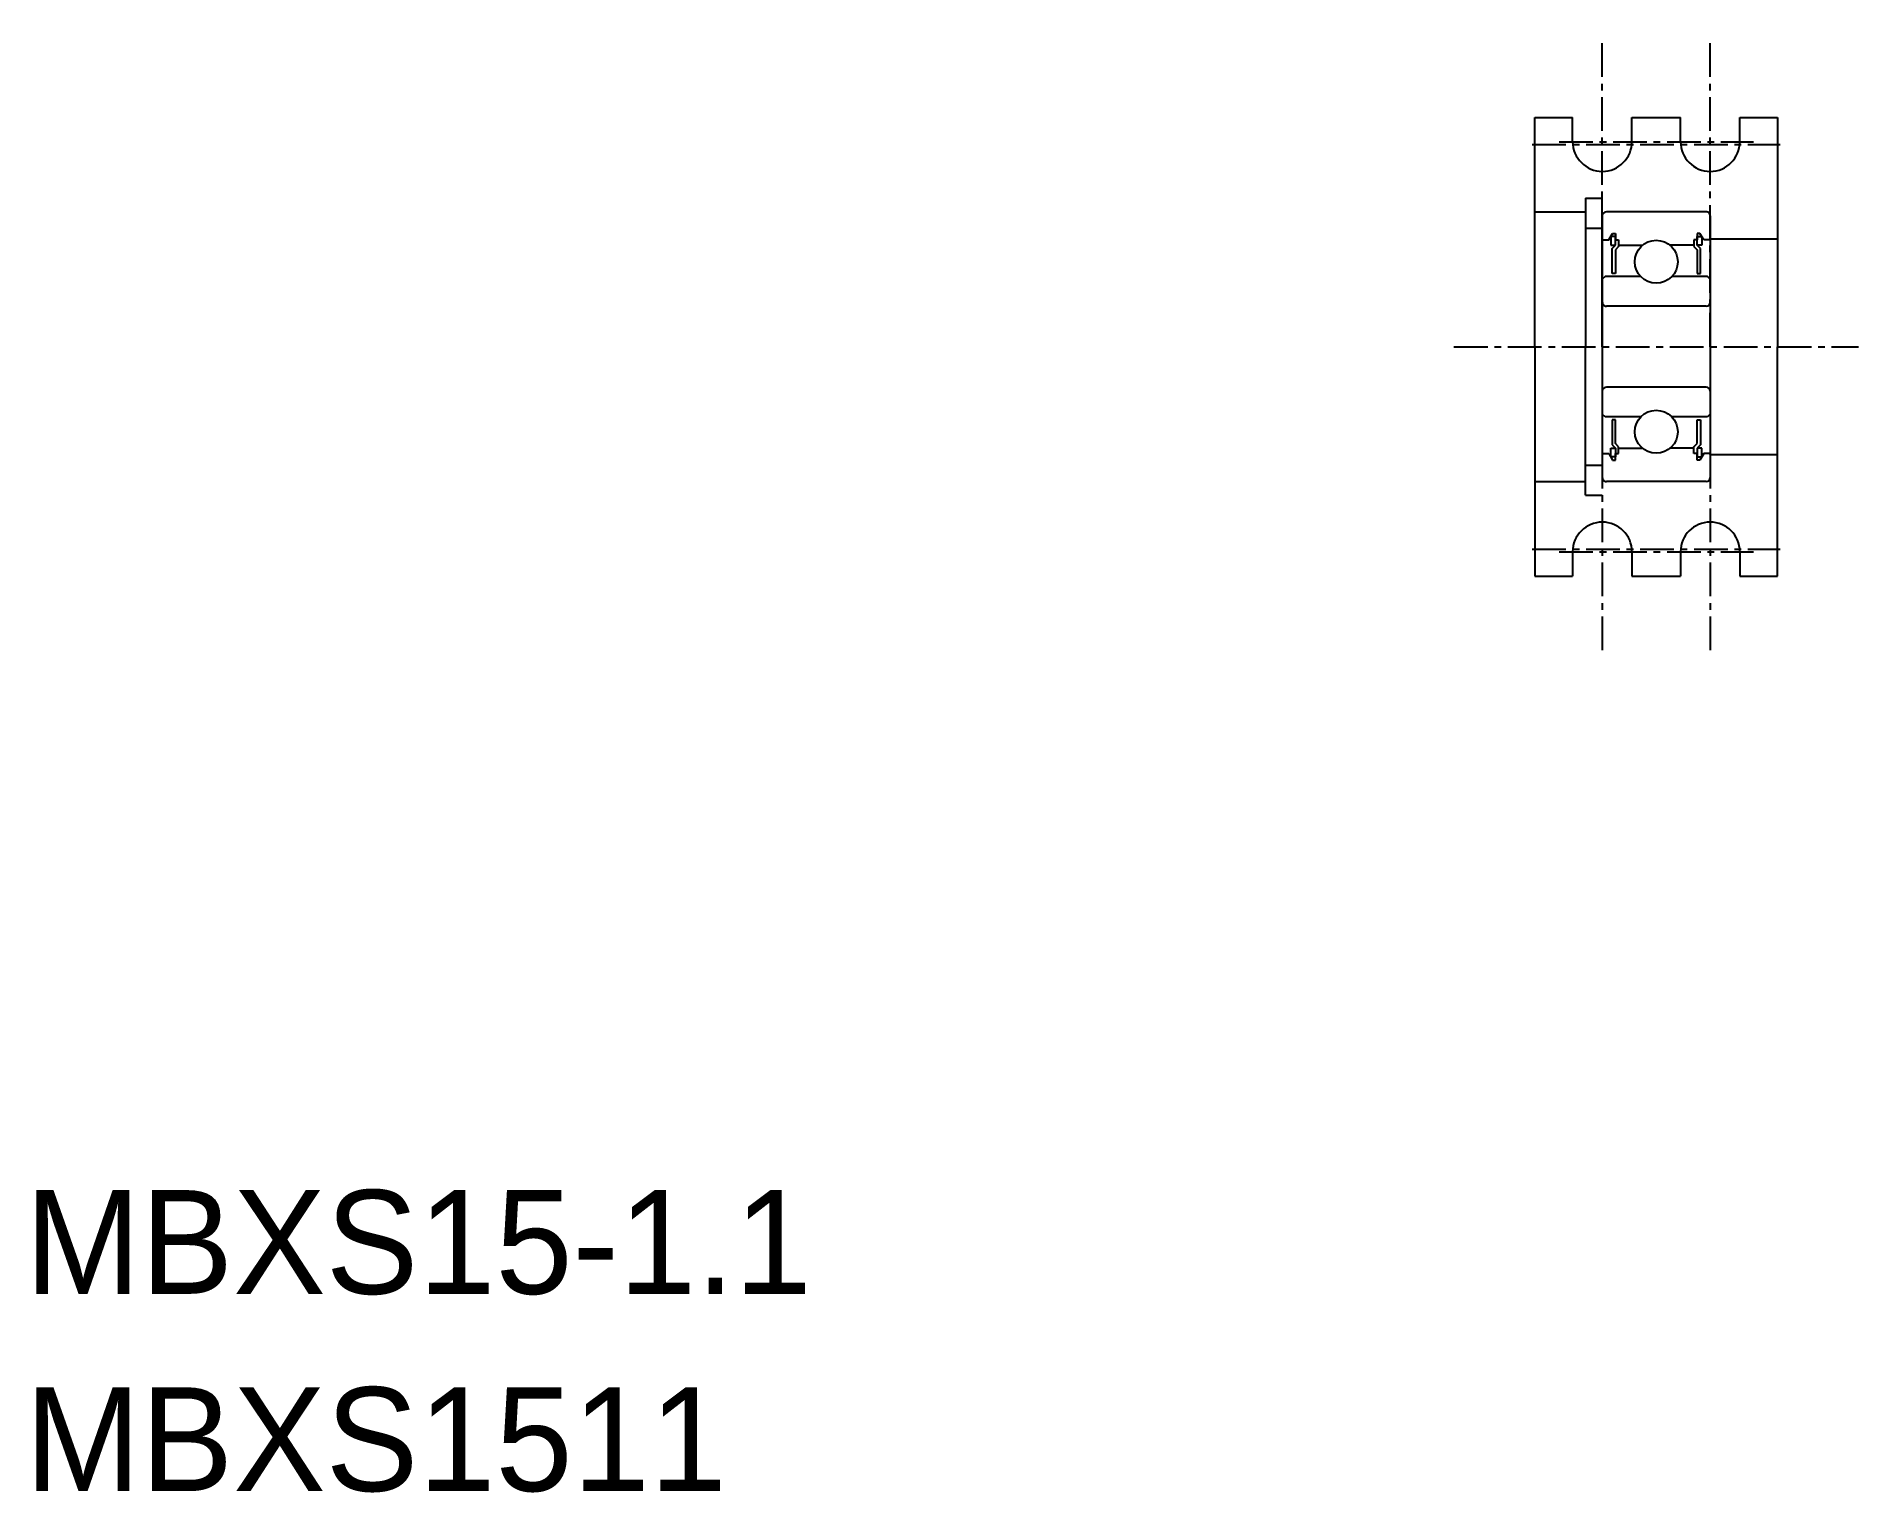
# Model space of a CAD drawing. Extents: x 0.4 to 68, y -0.1 to 53.9.
import ezdxf

# ---------------------------------------------------------------- set-up
doc = ezdxf.new("R2010")
doc.units = 0
doc.linetypes.add('CENTER', pattern=[2, 1.25, -0.25, 0.25, -0.25])
doc.layers.get('0').update_dxf_attribs({"linetype": 'CONTINUOUS'})
doc.layers.add('CENTER', color=1, linetype='CENTER')

msp = doc.modelspace()

# ---------------------------------------------------------------- linework, layer by layer
at = {"color": 7, "linetype": 'CONTINUOUS'}
for p, q in [((55.983, 42.415), (55.983, 50.915)), ((55.983, 50.915), (57.383, 50.915)), ((57.383, 50.015), (57.383, 50.915)), ((59.583, 50.915), (61.383, 50.915)), ((59.583, 50.015), (59.583, 50.915)), ((61.383, 50.015), (61.383, 50.915)), ((63.583, 50.915), (64.983, 50.915)), ((63.583, 50.015), (63.583, 50.915)), ((64.983, 50.915), (64.983, 42.415)), ((55.983, 47.415), (57.858, 47.415)), ((57.858, 47.915), (57.858, 42.415)), ((57.858, 47.915), (58.483, 47.915)), ((58.483, 42.415), (58.483, 47.915)), ((62.333, 47.415), (58.633, 47.415)), ((57.858, 46.806), (58.483, 46.806)), ((58.483, 47.265), (58.483, 37.565)), ((62.483, 47.265), (62.483, 37.565)), ((58.483, 46.405), (58.513, 46.375)), ((58.513, 46.375), (58.725, 46.375)), ((58.725, 46.375), (58.864, 46.616)), ((58.794, 46.496), (58.794, 46.175)), ((58.966, 46.496), (58.794, 46.496)), ((58.794, 46.175), (58.966, 46.175)), ((58.845, 46.054), (58.966, 46.175)), ((58.845, 45.131), (58.845, 46.054)), ((58.864, 46.616), (58.966, 46.616)), ((58.966, 46.616), (58.966, 46.375)), ((58.966, 46.175), (58.966, 46.496)), ((58.966, 46.375), (59.087, 46.375)), ((59.087, 46.125), (58.966, 46.004)), ((58.966, 46.004), (58.966, 45.131)), ((59.087, 46.375), (59.087, 46.125)), ((59.087, 46.205), (59.117, 46.175)), ((59.117, 46.175), (59.976, 46.175)), ((61.85, 46.175), (60.991, 46.175)), ((61.88, 46.205), (61.85, 46.175)), ((62.001, 46.375), (61.88, 46.375)), ((61.88, 46.375), (61.88, 46.125)), ((61.88, 46.125), (62.001, 46.004)), ((62.103, 46.616), (62.001, 46.616)), ((62.001, 46.616), (62.001, 46.375)), ((62.001, 46.496), (62.173, 46.496)), ((62.001, 46.175), (62.001, 46.496)), ((62.173, 46.175), (62.001, 46.175)), ((62.122, 46.054), (62.001, 46.175)), ((62.001, 46.004), (62.001, 45.131)), ((62.242, 46.375), (62.103, 46.616)), ((62.122, 45.131), (62.122, 46.054)), ((62.173, 46.496), (62.173, 46.175)), ((62.453, 46.375), (62.242, 46.375)), ((62.483, 46.405), (62.453, 46.375)), ((62.483, 46.415), (64.983, 46.415)), ((58.583, 45.015), (58.483, 44.915)), ((59.911, 45.015), (58.583, 45.015)), ((58.966, 45.131), (58.845, 45.131)), ((62.383, 45.015), (61.056, 45.015)), ((62.001, 45.131), (62.122, 45.131)), ((62.483, 44.915), (62.383, 45.015)), ((62.333, 43.915), (58.633, 43.915)), ((55.983, 42.415), (55.983, 33.915)), ((57.858, 36.915), (57.858, 42.415)), ((64.983, 33.915), (64.983, 42.415)), ((62.333, 40.915), (58.633, 40.915)), ((58.583, 39.815), (58.483, 39.915)), ((62.483, 39.915), (62.383, 39.815)), ((59.911, 39.815), (58.583, 39.815)), ((58.845, 39.699), (58.845, 38.776)), ((58.966, 39.699), (58.845, 39.699)), ((58.966, 38.826), (58.966, 39.699)), ((62.383, 39.815), (61.056, 39.815)), ((62.001, 39.699), (62.122, 39.699)), ((62.001, 38.826), (62.001, 39.699)), ((62.122, 39.699), (62.122, 38.776)), ((58.794, 38.655), (58.966, 38.655)), ((58.794, 38.334), (58.794, 38.655)), ((58.845, 38.776), (58.966, 38.655)), ((59.087, 38.705), (58.966, 38.826)), ((58.966, 38.655), (58.966, 38.334)), ((59.087, 38.455), (59.087, 38.705)), ((59.087, 38.625), (59.117, 38.655)), ((59.117, 38.655), (59.976, 38.655)), ((61.85, 38.655), (60.991, 38.655)), ((61.88, 38.625), (61.85, 38.655)), ((61.88, 38.705), (62.001, 38.826)), ((61.88, 38.455), (61.88, 38.705)), ((62.122, 38.776), (62.001, 38.655)), ((62.173, 38.655), (62.001, 38.655)), ((62.001, 38.655), (62.001, 38.334)), ((62.173, 38.334), (62.173, 38.655)), ((57.858, 38.024), (58.483, 38.024)), ((58.483, 38.425), (58.513, 38.455)), ((58.513, 38.455), (58.725, 38.455)), ((58.725, 38.455), (58.864, 38.214)), ((58.966, 38.334), (58.794, 38.334)), ((58.864, 38.214), (58.966, 38.214)), ((58.966, 38.455), (59.087, 38.455)), ((58.966, 38.214), (58.966, 38.455)), ((62.001, 38.455), (61.88, 38.455)), ((62.001, 38.214), (62.001, 38.455)), ((62.001, 38.334), (62.173, 38.334)), ((62.103, 38.214), (62.001, 38.214)), ((62.242, 38.455), (62.103, 38.214)), ((62.453, 38.455), (62.242, 38.455)), ((62.483, 38.425), (62.453, 38.455)), ((62.483, 38.415), (64.983, 38.415)), ((55.983, 37.415), (57.858, 37.415)), ((62.333, 37.415), (58.633, 37.415)), ((57.858, 36.915), (58.483, 36.915)), ((57.383, 34.815), (57.383, 33.915)), ((59.583, 34.815), (59.583, 33.915)), ((61.383, 34.815), (61.383, 33.915)), ((63.583, 34.815), (63.583, 33.915)), ((55.983, 33.915), (57.383, 33.915)), ((59.583, 33.915), (61.383, 33.915)), ((63.583, 33.915), (64.983, 33.915))]:
    msp.add_line(p, q, dxfattribs=at)
for centre in [(60.483, 45.565), (60.483, 39.265)]:
    msp.add_circle(centre, 0.794, dxfattribs=at)
for centre, radius, start, end in [((58.483, 50.015), 1.1, 180, 0), ((62.483, 50.015), 1.1, 180, 0), ((58.633, 47.265), 0.15, 90, 179.99998), ((62.333, 47.265), 0.15, 359.99999, 90), ((58.633, 44.065), 0.15, 179.99998, 270), ((62.333, 44.065), 0.15, 270, 359.99999), ((58.633, 40.765), 0.15, 90, 179.99999), ((62.333, 40.765), 0.15, 360, 90), ((58.633, 37.565), 0.15, 179.99999, 270), ((62.333, 37.565), 0.15, 270, 360), ((58.483, 34.815), 1.1, 0, 180), ((62.483, 34.815), 1.1, 0, 180)]:
    msp.add_arc(centre, radius, start, end, dxfattribs=at)
at = {"layer": 'CENTER', "color": 1, "linetype": 'CENTER'}
for p, q in [((58.483, 42.415), (58.483, 53.915)), ((62.483, 42.415), (62.483, 53.915)), ((56.883, 50.015), (64.083, 50.015)), ((55.883, 49.915), (65.083, 49.915)), ((52.983, 42.415), (67.983, 42.415)), ((58.483, 42.415), (58.483, 30.915)), ((62.483, 42.415), (62.483, 30.915)), ((55.883, 34.915), (65.083, 34.915)), ((56.883, 34.815), (64.083, 34.815))]:
    msp.add_line(p, q, dxfattribs=at)

# ---------------------------------------------------------------- texts
at = {"color": 7, "linetype": 'CONTINUOUS'}
for s, p in [('MBXS15-1.1', (0, 7.31)), ('MBXS1511', (0, 0))]:
    msp.add_text(s, height=3.8472, dxfattribs=at).set_placement(p)

doc.saveas('drawing.dxf')
